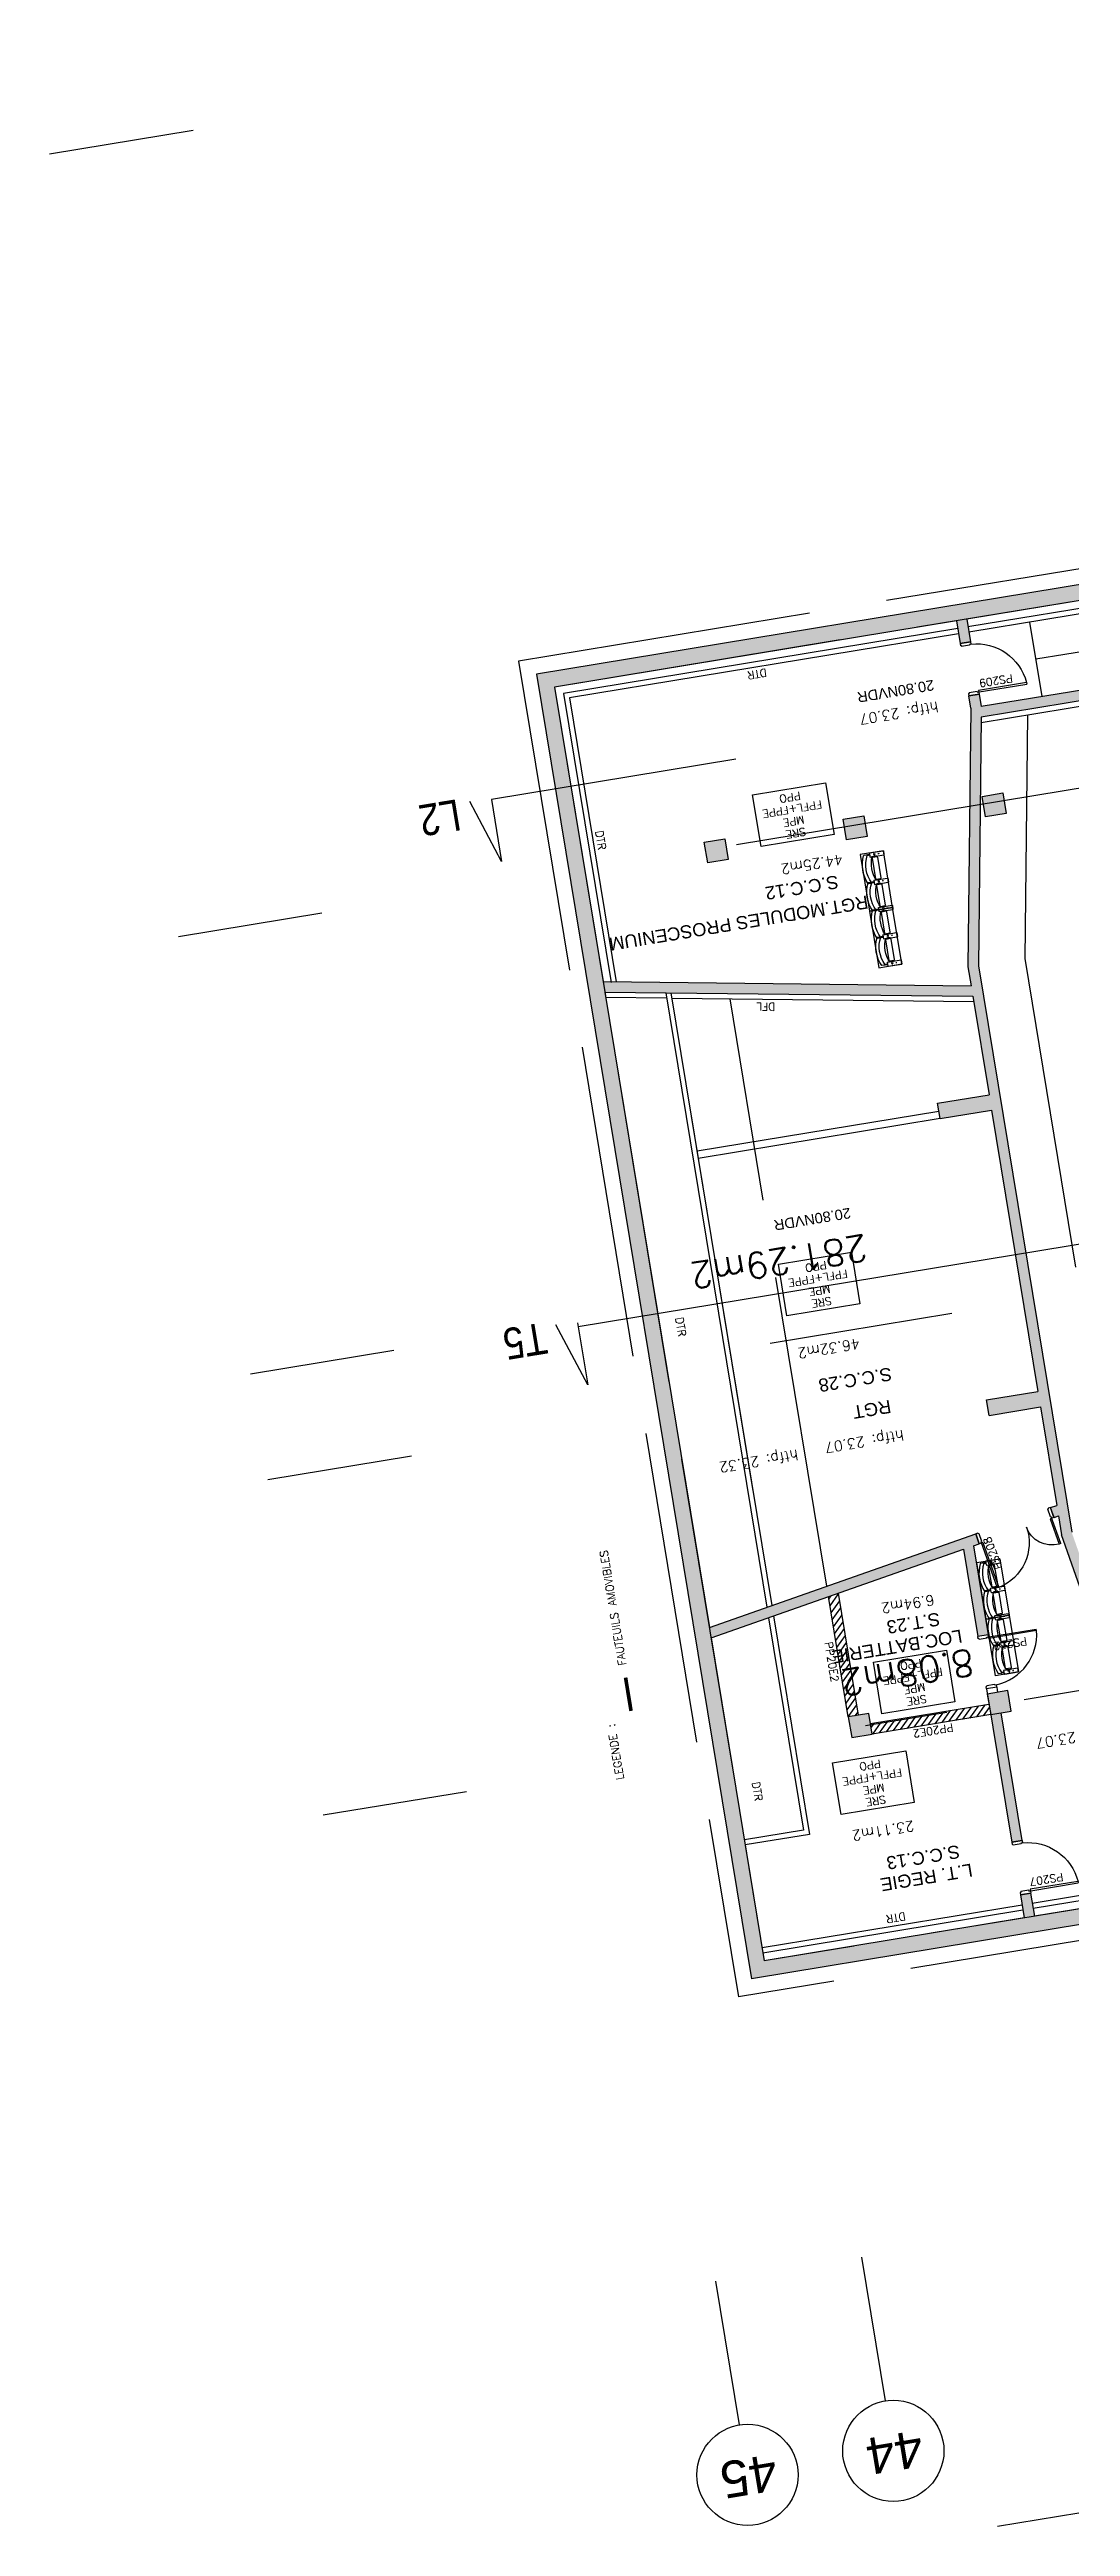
# Model space of a CAD drawing. Header units: millimetres. Extents: x 33242 to 33523, y 51624 to 51793.
# Drawn here: x 33245.82 to 33265.4, y 51623.87 to 51671.34 of the extents above; entities that cross this region are included whole.
import ezdxf
from ezdxf.enums import TextEntityAlignment as Align

# ---------------------------------------------------------------- set-up
doc = ezdxf.new("R2010")
doc.units = ezdxf.units.MM
doc.header["$LTSCALE"] = 0.5
for name, pattern in [('ACAD_ISO02W100', [15, 12, -3]), ('ACAD_ISO04W100', [30, 24, -3, 0, -3]), ('ACAD_ISO08W100', [36, 24, -3, 6, -3])]:
    doc.linetypes.add(name, pattern=pattern)
doc.layers.get('0').update_dxf_attribs({"linetype": 'CONTINUOUS'})
for name, color, linetype in [('-LEGENDE', 3, 'CONTINUOUS'), ('00-TRAMES-BAT', 7, 'ACAD_ISO08W100'), ('02-MURS-MACONNERIE', 241, 'CONTINUOUS'), ('02-MURS-PORTEUR', 1, 'CONTINUOUS'), ('02-MURS-POTEAU', 6, 'CONTINUOUS'), ('04-CLOISONS', 2, 'CONTINUOUS'), ('05-MEN-INT', 4, 'CONTINUOUS'), ('05-MEN-INT-NUM', 62, 'CONTINUOUS'), ('10-ANN-ALTITUDE', 152, 'CONTINUOUS'), ('10-ANN-HSP', 192, 'CONTINUOUS'), ('10-ANN-NOMPIECE', 3, 'CONTINUOUS'), ('10-ANN-NOMPIECE-CODE', 171, 'CONTINUOUS'), ('10-ANN-REPCOUPE', 1, 'CONTINUOUS'), ('10-ANN-SURF', 62, 'CONTINUOUS'), ('10-ANN-TEXTE', 3, 'CONTINUOUS'), ('14-HACH-MACONNERIE', 4, 'CONTINUOUS'), ('14-HACH-MURS', 253, 'CONTINUOUS'), ('14-HACH-POTEAU', 251, 'CONTINUOUS'), ('QG-ACCOUDOIRS', 12, 'CONTINUOUS'), ('QG-BLOCN', 12, 'CONTINUOUS'), ('QGI-AMO', 84, 'CONTINUOUS')]:
    doc.layers.add(name, color=color, linetype=linetype)
doc.styles.add('ANN', font='romans.shx')
doc.styles.add('HSP', font='romans.shx')
doc.styles.add('NDP', font='ARIAL.TTF', dxfattribs={"height": 0.2})
doc.styles.add('NIV', font='ARIAL.TTF', dxfattribs={"height": 0.2})
doc.styles.add('REPCOUP', font='ARIAL.TTF', dxfattribs={"width": 0.85, "height": 0.6})
doc.styles.add('ROMANS', font='romans.shx', dxfattribs={"height": 0.2})
doc.styles.get("Standard").update_dxf_attribs({"font": 'TXT.SHX'})
doc.styles.add('SURF', font='romans.shx', dxfattribs={"height": 0.5})
doc.styles.add('TRAME', font='ARIAL.TTF')
pattern_1 = [(234.35057367, (57785.36794, 108093.83487), (0.07739998702, -0.05551400283), [])]
pattern_2 = [(144.3506, (33261.98464, 51647.93362), (-0.3042616, 0.1205467), [1.27, -0.635]), (234.3506, (33261.98464, 51647.93362), (0.2495467, 0.2117383), [1.27, -0.635])]

# ---------------------------------------------------------------- blocks, each defined once
blk = doc.blocks.new('MVP9')
for p, q in [((0.075, 0.93), (0.045, 0.93)), ((0.045, -0.03), (0.045, 0.93)), ((0.075, 0.93), (0.075, 0)), ((0.075, 0), (0, 0)), ((0, 0), (0, -0.2)), ((0.975, 0), (0.975, -0.03)), ((1.02, 0), (0.975, 0)), ((0.045, -0.2), (0, -0.2)), ((0.06, -0.03), (0.045, -0.03)), ((0.06, -0.185), (0.045, -0.185)), ((0.045, -0.185), (0.045, -0.2)), ((0.06, -0.03), (0.06, -0.185)), ((0.975, -0.03), (0.96, -0.03)), ((0.96, -0.03), (0.96, -0.185)), ((0.975, -0.185), (0.96, -0.185)), ((0.975, -0.185), (0.975, -0.2)), ((1.02, -0.2), (0.975, -0.2)), ((1.02, 0), (1.02, -0.2))]:
    blk.add_line(p, q)
for centre, radius, start, end in [((0.175, 0), 0.83, 0, 0), ((-0.015, -0.057), 0.992, 3.3237, 84.7979)]:
    blk.add_arc(centre, radius, start, end)
blk = doc.blocks.new('SMP3')
blk.add_lwpolyline([(-1.367, 0), (0.052, 0), (0.052, -1.003), (-1.367, -1.003)], close=True)
at = {"style": 'ROMANS'}
for tag, p in [('PAROIS', (-0.643, -0.377)), ('SOLS', (-0.646, -0.148)), ('FAUX-PLAFONDS', (-0.651, -0.613)), ('FAUX-PLAFONDS', (-0.648, -0.842))]:
    blk.add_attdef(tag, text='', height=0.15, dxfattribs=at).set_placement(p, align=Align.MIDDLE)
blk = doc.blocks.new('MVP95')
for p, q in [((0.045, -0.03), (0.045, 0.915)), ((0.075, 0.915), (0.045, 0.915)), ((0.075, 0), (0.075, 0.915)), ((1.475, 0.515), (1.445, 0.515)), ((1.445, 0), (1.445, 0.515)), ((1.475, 0.515), (1.475, -0.03)), ((0, -0.2), (0, 0)), ((0.075, 0), (0, 0)), ((0.045, -0.2), (0, -0.2)), ((0.06, -0.03), (0.045, -0.03)), ((0.045, -0.2), (0.045, -0.185)), ((0.06, -0.185), (0.045, -0.185)), ((0.06, -0.185), (0.06, -0.03)), ((1.52, 0), (1.445, 0)), ((1.46, -0.03), (1.46, -0.185)), ((1.475, -0.03), (1.46, -0.03)), ((1.475, -0.185), (1.46, -0.185)), ((1.475, -0.185), (1.475, -0.2)), ((1.52, -0.2), (1.475, -0.2)), ((1.52, 0), (1.52, -0.2))]:
    blk.add_line(p, q)
for centre, radius, start, end in [((0.045, 0), 0.915, 359.9692, 88.1212), ((1.475, 0.001), 0.515, 93.3395, 180.0973)]:
    blk.add_arc(centre, radius, start, end)
blk = doc.blocks.new('F-NEC45')
for p, q in [((-3.8, 21), (-3.8, 22.6)), ((3.2, 21), (3.2, 22.6)), ((9.2, 27.5), (20.4, 27.5)), ((9.2, 27.5), (20.4, 27.5)), ((-3.8, -21), (-3.8, -22.6)), ((3.2, -21), (3.2, -22.6)), ((9.2, -27.5), (20.4, -27.5)), ((14.3, -27.5), (20.4, -27.5))]:
    blk.add_line(p, q)
blk.add_lwpolyline([(5.6, 20), (5.6, -20, -0.414214), (4.6, -21), (-4.4, -21, -0.414214), (-5.4, -20), (-5.4, 20, -0.414214), (-4.4, 21), (4.6, 21, -0.414214)], format="xyb", close=True)
for centre, radius, start, end in [((-3.5, 22.6), 0.302, 105.8047, 180), ((-0.3, 11.3), 12.1, 74.0589, 105.8047), ((2.9, 22.6), 0.302, 0, 74.0589), ((-47.4, 0), 57, 335.6745, 24.3254), ((14.3, 27), 0.5, 90, 207.9796), ((-36.6, 0), 57, 332.0204, 27.9796), ((20.4, 27), 0.5, 25.3554, 90), ((-36.6, 0), 63.5, 334.6446, 25.3554), ((-3.5, -22.6), 0.302, 180, 254.1953), ((-0.3, -11.3), 12.1, 254.1953, 285.9411), ((2.9, -22.6), 0.302, 285.9411, 0), ((14.3, -27), 0.5, 152.0204, 270), ((20.4, -27), 0.5, 270, 334.6446)]:
    blk.add_arc(centre, radius, start, end)
blk = doc.blocks.new('A-NEC45')
for p, q in [((-18, 3.5), (-18, -3.5)), ((8.7, 4), (-17.5, 4)), ((9.2, 3.5), (9.2, -3.5)), ((8.7, -4), (-17.5, -4))]:
    blk.add_line(p, q)
at = {"color": 7, "lineweight": -3}
for p, q in [((-9, 0), (-7, 0)), ((-8, -1), (-8, 1)), ((-2.1, 0), (2.1, 0)), ((0, -2.1), (0, 2.1)), ((11, 0), (13, 0)), ((12, -1), (12, 1))]:
    blk.add_line(p, q, dxfattribs=at)
for centre, radius, start, end in [((-17.5, 3.5), 0.5, 90, 180), ((8.7, 3.5), 0.5, 0, 90), ((-17.5, -3.5), 0.5, 180, 270), ((-6.9, 0), 14.2, 343.4955, 343.6694), ((8.7, -3.5), 0.5, 270, 0)]:
    blk.add_arc(centre, radius, start, end)

msp = doc.modelspace()

# ---------------------------------------------------------------- hatches: boundary and pattern name
at = {"layer": '14-HACH-MACONNERIE'}
h = msp.add_hatch(dxfattribs=at)
h.set_pattern_fill('ANSI31', color=256, scale=0.03, style=0)
h.set_pattern_definition(pattern_1)
h.paths.add_polyline_path([(33261.137, 51639.386), (33261.334, 51639.418), (33260.949, 51641.758), (33260.757, 51641.691)])
h = msp.add_hatch(dxfattribs=at)
h.set_pattern_fill('ANSI31', color=256, scale=0.03, style=0)
h.set_pattern_definition(pattern_1)
h.paths.add_polyline_path([(33261.596, 51639.056), (33263.866, 51639.43), (33263.837, 51639.602), (33261.568, 51639.229)])
h.paths.add_polyline_path([(33261.568, 51639.229), (33263.837, 51639.602), (33263.833, 51639.627), (33261.564, 51639.254)])
at = {"layer": '14-HACH-MURS'}
h = msp.add_hatch(color=256, dxfattribs=at)
h.paths.add_polyline_path([(33382.291, 51659.11), (33296.201, 51644.935), (33296.157, 51645.201), (33295.96, 51645.168), (33296.033, 51644.727), (33296.526, 51644.808), (33297.168, 51640.91), (33264.705, 51635.565), (33264.632, 51636.009), (33264.435, 51635.976), (33264.508, 51635.532), (33259.525, 51634.712), (33255.505, 51659.126), (33263.211, 51660.395), (33263.283, 51659.961), (33263.48, 51659.993), (33263.408, 51660.427), (33275.782, 51662.465), (33276.058, 51660.787), (33275.722, 51660.732), (33275.755, 51660.535), (33276.337, 51660.631), (33276.028, 51662.505), (33276.226, 51662.538), (33276.193, 51662.735), (33275.848, 51662.678), (33273.422, 51677.41), (33270.857, 51676.988), (33269.095, 51687.684), (33272.055, 51688.171), (33271.068, 51694.17), (33373.734, 51711.076)], flags=16)
h.paths.add_polyline_path([(33382.98, 51658.616), (33370.597, 51656.577), (33370.478, 51656.681), (33297.068, 51644.593), (33297.71, 51640.695), (33259.278, 51634.367), (33255.161, 51659.373), (33275.535, 51662.728), (33273.272, 51676.473), (33273.223, 51676.769), (33270.362, 51676.298), (33268.406, 51688.178), (33271.366, 51688.666), (33270.378, 51694.665), (33374.229, 51711.765)])
h = msp.add_hatch(color=256, dxfattribs=at)
h.paths.add_polyline_path([(33284.009, 51640.628), (33283.811, 51640.596), (33283.797, 51640.685), (33266.967, 51637.913), (33265.224, 51642.875), (33265.164, 51643.239), (33265.08, 51643.209), (33265.014, 51643.398), (33265.131, 51643.439), (33264.82, 51645.328), (33263.834, 51645.165), (33263.785, 51645.461), (33264.772, 51645.624), (33263.884, 51651.015), (33262.897, 51650.853), (33262.848, 51651.149), (33263.835, 51651.311), (33263.524, 51653.2), (33256.468, 51653.28), (33256.435, 51653.48), (33263.491, 51653.4), (33263.431, 51653.764), (33263.487, 51658.718), (33263.448, 51658.954), (33263.646, 51658.987), (33263.685, 51658.75), (33274.716, 51660.566), (33274.748, 51660.369), (33271.687, 51659.865), (33271.632, 51655.096), (33273.42, 51644.242), (33275.101, 51639.456), (33281.396, 51640.492), (33281.365, 51640.68), (33281.563, 51640.712), (33281.594, 51640.525), (33283.764, 51640.882), (33283.733, 51641.07), (33283.931, 51641.102)])
h.paths.add_polyline_path([(33274.9, 51639.423), (33267.1, 51638.138), (33265.419, 51642.925), (33263.631, 51653.779), (33263.685, 51658.547), (33271.486, 51659.832), (33271.432, 51655.081), (33273.225, 51644.193)], flags=16)
for points in [[(33263.816, 51640.962), (33263.619, 51640.93), (33263.344, 51642.6), (33258.506, 51640.901), (33258.473, 51641.101), (33263.579, 51642.894), (33263.646, 51642.705), (33263.536, 51642.667)], [(33264.466, 51637.015), (33264.269, 51636.983), (33263.866, 51639.43), (33264.063, 51639.462)]]:
    msp.add_hatch(color=256, dxfattribs=at).paths.add_polyline_path(points)
at = {"layer": '14-HACH-POTEAU'}
h = msp.add_hatch(color=256, dxfattribs=at)
h.paths.add_polyline_path([(33258.835, 51655.823), (33258.441, 51655.758), (33258.376, 51656.153), (33258.771, 51656.218)])
h.paths.add_polyline_path([(33261.5, 51656.262), (33261.105, 51656.197), (33261.04, 51656.592), (33261.435, 51656.657)])
h.paths.add_polyline_path([(33264.164, 51656.701), (33263.769, 51656.636), (33263.704, 51657.03), (33264.099, 51657.095)])
h.paths.add_polyline_path([(33266.828, 51657.139), (33266.433, 51657.074), (33266.368, 51657.469), (33266.763, 51657.534)])
h.paths.add_polyline_path([(33269.492, 51657.578), (33269.097, 51657.513), (33269.032, 51657.908), (33269.427, 51657.973)])
h.paths.add_polyline_path([(33272.156, 51658.017), (33271.761, 51657.952), (33271.696, 51658.346), (33272.091, 51658.411)])
h.paths.add_polyline_path([(33274.755, 51658.85), (33274.361, 51658.785), (33274.426, 51658.39), (33274.82, 51658.455)])
h = msp.add_hatch(color=256, dxfattribs=at)
h.paths.add_polyline_path([(33277.516, 51642.083), (33277.121, 51642.018), (33277.186, 51641.623), (33277.581, 51641.688)])
h.paths.add_polyline_path([(33274.852, 51641.644), (33274.457, 51641.579), (33274.522, 51641.185), (33274.917, 51641.25)])
h.paths.add_polyline_path([(33272.188, 51641.206), (33271.793, 51641.141), (33271.858, 51640.746), (33272.253, 51640.811)])
h.paths.add_polyline_path([(33269.524, 51640.767), (33269.129, 51640.702), (33269.194, 51640.307), (33269.589, 51640.372)])
h.paths.add_polyline_path([(33266.86, 51640.328), (33266.465, 51640.263), (33266.53, 51639.869), (33266.925, 51639.934)])
h.paths.add_polyline_path([(33264.196, 51639.89), (33263.801, 51639.825), (33263.866, 51639.43), (33264.261, 51639.495)])
h.paths.add_polyline_path([(33261.531, 51639.451), (33261.137, 51639.386), (33261.202, 51638.991), (33261.596, 51639.056)])
at = {"layer": 'QGI-AMO', "lineweight": -3}
h = msp.add_hatch(dxfattribs=at)
h.set_pattern_fill('HOUND', color=256, scale=0.05, angle=144.3506, style=0)
h.set_pattern_definition(pattern_2)
edge = h.paths.add_edge_path()
edge.add_line((33261.722, 51653.745), (33261.364, 51655.916))
edge = h.paths.add_edge_path()
edge.add_line((33262.166, 51653.818), (33261.808, 51655.989))
edge = h.paths.add_edge_path()
edge.add_line((33261.364, 51655.916), (33261.808, 51655.989))
edge = h.paths.add_edge_path()
edge.add_line((33261.722, 51653.745), (33262.166, 51653.818))
h.paths.add_polyline_path([(33262.39, 51654.274), (33262.167, 51655.629), (33261.929, 51655.589), (33262.152, 51654.235)], flags=9)
h = msp.add_hatch(dxfattribs=at)
h.set_pattern_fill('HOUND', color=256, scale=0.05, angle=144.3506, style=0)
h.set_pattern_definition(pattern_2)
edge = h.paths.add_edge_path()
edge.add_line((33263.599, 51642.345), (33263.956, 51640.174))
edge = h.paths.add_edge_path()
edge.add_line((33264.043, 51642.418), (33264.4, 51640.247))
edge = h.paths.add_edge_path()
edge.add_line((33263.956, 51640.174), (33264.4, 51640.247))
edge = h.paths.add_edge_path()
edge.add_line((33263.599, 51642.345), (33264.043, 51642.418))
h.paths.add_polyline_path([(33264.625, 51640.703), (33264.402, 51642.058), (33264.163, 51642.019), (33264.387, 51640.664)], flags=9)

# ---------------------------------------------------------------- linework, layer by layer
at = {"layer": '-LEGENDE'}
msp.add_line((33263.12, 51647.117), (33259.64, 51646.544), dxfattribs=at)
at = {"layer": '00-TRAMES-BAT'}
for p, q in [((33356.51, 51672.16), (33258.992, 51656.102)), ((33382.914, 51659.21), (33261.469, 51639.213)), ((33385.44, 51643.867), (33263.996, 51623.869))]:
    msp.add_line(p, q, dxfattribs=at)
at = {"layer": '00-TRAMES-BAT', "color": 3}
for p, q in [((33248.577, 51669.792), (33245.825, 51669.339)), ((33251.047, 51654.794), (33248.294, 51654.341)), ((33252.427, 51646.411), (33249.675, 51645.957)), ((33252.761, 51644.386), (33250.008, 51643.933)), ((33253.82, 51637.953), (33251.067, 51637.5))]:
    msp.add_line(p, q, dxfattribs=at)
at = {"layer": '00-TRAMES-BAT', "color": 3, "linetype": 'Continuous'}
for p, q in [((33261.39, 51629.028), (33261.843, 51626.275)), ((33258.594, 51628.568), (33259.047, 51625.815))]:
    msp.add_line(p, q, dxfattribs=at)
for centre in [(33262, 51625.318), (33259.205, 51624.858)]:
    msp.add_circle(centre, 0.97, dxfattribs=at)
at = {"layer": '02-MURS-MACONNERIE'}
for p, q in [((33261.137, 51639.386), (33260.757, 51641.691)), ((33261.334, 51639.418), (33260.949, 51641.758)), ((33263.833, 51639.627), (33261.564, 51639.254)), ((33263.866, 51639.43), (33261.596, 51639.056))]:
    msp.add_line(p, q, dxfattribs=at)
at = {"layer": '02-MURS-PORTEUR', "color": 8, "linetype": 'ACAD_ISO02W100'}
for p, q in [((33275.191, 51662.976), (33254.816, 51659.621)), ((33275.782, 51662.465), (33255.505, 51659.126)), ((33263.684, 51658.446), (33271.485, 51659.73)), ((33254.816, 51659.621), (33259.031, 51634.022)), ((33255.505, 51659.126), (33259.525, 51634.712)), ((33264.572, 51658.592), (33264.519, 51653.925)), ((33264.519, 51653.925), (33266.307, 51643.071)), ((33260.724, 51641.891), (33258.87, 51653.152)), ((33297.858, 51640.416), (33259.031, 51634.022)), ((33283.443, 51638.65), (33259.525, 51634.712))]:
    msp.add_line(p, q, dxfattribs=at)
at = {"layer": '02-MURS-PORTEUR'}
for p, q in [((33275.535, 51662.728), (33255.161, 51659.373)), ((33275.782, 51662.465), (33263.408, 51660.427)), ((33263.211, 51660.395), (33255.505, 51659.126)), ((33263.211, 51660.395), (33263.283, 51659.961)), ((33263.408, 51660.427), (33263.48, 51659.993)), ((33274.716, 51660.566), (33263.685, 51658.75)), ((33263.283, 51659.961), (33263.48, 51659.993)), ((33271.486, 51659.832), (33263.685, 51658.547)), ((33255.161, 51659.373), (33259.278, 51634.367)), ((33255.505, 51659.126), (33256.435, 51653.48)), ((33263.448, 51658.954), (33263.646, 51658.987)), ((33263.487, 51658.718), (33263.448, 51658.954)), ((33263.646, 51658.987), (33263.685, 51658.75)), ((33263.487, 51658.718), (33263.431, 51653.764)), ((33263.685, 51658.547), (33263.631, 51653.779)), ((33263.431, 51653.764), (33263.491, 51653.4)), ((33263.631, 51653.779), (33265.419, 51642.925)), ((33256.435, 51653.48), (33263.491, 51653.4)), ((33256.468, 51653.28), (33258.473, 51641.101)), ((33256.468, 51653.28), (33263.524, 51653.2)), ((33263.524, 51653.2), (33263.835, 51651.311)), ((33262.848, 51651.149), (33263.835, 51651.311)), ((33262.897, 51650.853), (33262.848, 51651.149)), ((33262.897, 51650.853), (33263.884, 51651.015)), ((33263.884, 51651.015), (33264.772, 51645.624)), ((33263.785, 51645.461), (33264.772, 51645.624)), ((33263.834, 51645.165), (33263.785, 51645.461)), ((33263.834, 51645.165), (33264.82, 51645.328)), ((33264.82, 51645.328), (33265.131, 51643.439)), ((33265.08, 51643.209), (33265.013, 51643.398)), ((33265.014, 51643.398), (33265.131, 51643.439)), ((33265.08, 51643.209), (33265.164, 51643.239)), ((33265.164, 51643.239), (33265.224, 51642.875)), ((33258.473, 51641.101), (33263.579, 51642.894)), ((33258.506, 51640.901), (33263.344, 51642.6)), ((33263.344, 51642.6), (33263.619, 51640.93)), ((33263.536, 51642.667), (33263.646, 51642.705)), ((33263.536, 51642.667), (33263.816, 51640.962)), ((33263.646, 51642.706), (33263.579, 51642.894)), ((33266.967, 51637.913), (33265.224, 51642.875)), ((33258.506, 51640.901), (33259.525, 51634.712)), ((33297.71, 51640.695), (33259.278, 51634.367)), ((33263.816, 51640.962), (33263.619, 51640.93)), ((33263.982, 51639.956), (33263.785, 51639.923)), ((33263.785, 51639.923), (33264.269, 51636.983)), ((33263.982, 51639.956), (33263.998, 51639.857)), ((33264.063, 51639.462), (33264.466, 51637.015)), ((33284.114, 51638.761), (33264.705, 51635.565)), ((33264.269, 51636.983), (33264.466, 51637.015)), ((33264.435, 51635.976), (33264.632, 51636.009)), ((33264.435, 51635.976), (33264.508, 51635.532)), ((33264.632, 51636.009), (33264.705, 51635.565)), ((33264.508, 51635.532), (33259.525, 51634.712))]:
    msp.add_line(p, q, dxfattribs=at)
at = {"layer": '02-MURS-PORTEUR', "color": 4, "linetype": 'ACAD_ISO04W100'}
msp.add_line((33274.598, 51661.282), (33264.731, 51659.657), dxfattribs=at)
at = {"layer": '02-MURS-PORTEUR', "color": 4}
msp.add_line((33264.613, 51660.372), (33264.849, 51658.942), dxfattribs=at)
at = {"layer": '02-MURS-POTEAU'}
for points in [[(33264.164, 51656.701), (33263.769, 51656.636), (33263.704, 51657.03), (33264.099, 51657.095)], [(33261.5, 51656.262), (33261.105, 51656.197), (33261.04, 51656.592), (33261.435, 51656.657)], [(33258.835, 51655.823), (33258.441, 51655.758), (33258.376, 51656.153), (33258.771, 51656.218)], [(33264.196, 51639.89), (33263.801, 51639.825), (33263.866, 51639.43), (33264.261, 51639.495)], [(33261.531, 51639.451), (33261.137, 51639.386), (33261.202, 51638.991), (33261.596, 51639.056)]]:
    msp.add_lwpolyline(points, close=True, dxfattribs=at)
at = {"layer": '04-CLOISONS'}
for p, q in [((33275.806, 51662.317), (33263.431, 51660.279)), ((33275.822, 51662.218), (33263.447, 51660.18)), ((33263.234, 51660.247), (33255.678, 51659.002)), ((33263.25, 51660.148), (33255.793, 51658.92)), ((33255.678, 51659.002), (33256.59, 51653.461)), ((33255.793, 51658.92), (33256.689, 51653.477)), ((33256.485, 51653.179), (33257.652, 51653.166)), ((33257.636, 51653.266), (33259.575, 51641.488)), ((33257.737, 51653.265), (33259.671, 51641.522)), ((33257.754, 51653.165), (33263.541, 51653.099)), ((33258.107, 51651.02), (33259.309, 51643.718)), ((33262.874, 51650.991), (33258.237, 51650.227)), ((33262.897, 51650.853), (33258.26, 51650.089)), ((33259.608, 51641.288), (33260.278, 51637.218)), ((33259.704, 51641.321), (33260.393, 51637.135)), ((33284.073, 51639.007), (33264.664, 51635.811)), ((33284.089, 51638.909), (33264.681, 51635.713)), ((33260.278, 51637.218), (33259.144, 51637.031)), ((33260.393, 51637.135), (33259.16, 51636.932)), ((33264.467, 51635.779), (33259.485, 51634.959)), ((33264.483, 51635.68), (33259.501, 51634.86))]:
    msp.add_line(p, q, dxfattribs=at)
at = {"layer": '10-ANN-REPCOUPE'}
for p, q in [((33258.982, 51657.741), (33254.294, 51656.969)), ((33254.49, 51655.779), (33253.882, 51656.933)), ((33254.294, 51656.969), (33254.49, 51655.779)), ((33298.352, 51653.842), (33255.959, 51646.861)), ((33256.142, 51645.749), (33255.533, 51646.903)), ((33255.946, 51646.939), (33256.142, 51645.749))]:
    msp.add_line(p, q, dxfattribs=at)
at = {"layer": 'QGI-AMO', "lineweight": -3}
for points in [[(33261.364, 51655.916), (33261.543, 51654.83), (33261.987, 51654.903), (33261.809, 51655.989)], [(33261.543, 51654.83), (33261.722, 51653.745), (33262.166, 51653.818), (33261.987, 51654.903)], [(33263.777, 51641.26), (33263.599, 51642.345), (33264.043, 51642.418), (33264.222, 51641.333)], [(33263.956, 51640.174), (33263.777, 51641.26), (33264.222, 51641.333), (33264.401, 51640.247)]]:
    msp.add_lwpolyline(points, close=True, dxfattribs=at)
at = {"layer": 'QGI-AMO', "linetype": 'ACAD_ISO02W100', "const_width": 0.07}
msp.add_lwpolyline([(33256.972, 51639.5), (33256.867, 51640.139)], dxfattribs=at)

# ---------------------------------------------------------------- block references
at = {"layer": '05-MEN-INT', "xscale": -1}
for name, p, rotation in [('MVP9', (33263.646, 51658.987), 279.350573668281), ('MVP95', (33263.646, 51642.705), 199.4119668119866), ('MVP9', (33264.634, 51636.009), 279.350573668281)]:
    msp.add_blockref(name, p, dxfattribs=dict(at, rotation=rotation))
at = {"layer": '05-MEN-INT', "rotation": 279.3505736614964}
msp.add_blockref('MVP9', (33263.816, 51640.962), dxfattribs=at)
at = {"layer": '10-ANN-TEXTE'}
ref = msp.add_blockref('SMP3', (33259.516, 51656.076), dxfattribs=dict(at, rotation=189.350573668281))
ref.add_attrib('SOLS', 'SRE', dxfattribs={"layer": '0', "height": 0.15, "rotation": 189.3506, "style": 'ANN'}).set_placement((33260.129, 51656.326), align=Align.MIDDLE)
ref.add_attrib('PAROIS', 'MPE', dxfattribs={"layer": '0', "height": 0.15, "rotation": 189.3506, "style": 'ANN'}).set_placement((33260.089, 51656.552), align=Align.MIDDLE)
ref.add_attrib('FAUX-PLAFONDS', 'FPFL+FPPE', dxfattribs={"layer": '0', "height": 0.15, "rotation": 189.3506, "style": 'ANN'}).set_placement((33260.059, 51656.786), align=Align.MIDDLE)
ref.add_attrib('FAUX-PLAFONDS', 'PPO', dxfattribs={"layer": '0', "height": 0.15, "rotation": 189.3506, "style": 'ANN'}).set_placement((33260.019, 51657.012), align=Align.MIDDLE)
ref = msp.add_blockref('SMP3', (33260.012, 51647.082), dxfattribs=dict(at, rotation=189.350573668281))
ref.add_attrib('SOLS', 'SRE', dxfattribs={"layer": '0', "height": 0.15, "rotation": 189.3506, "style": 'ANN'}).set_placement((33260.625, 51647.333), align=Align.MIDDLE)
ref.add_attrib('PAROIS', 'MPE', dxfattribs={"layer": '0', "height": 0.15, "rotation": 189.3506, "style": 'ANN'}).set_placement((33260.585, 51647.559), align=Align.MIDDLE)
ref.add_attrib('FAUX-PLAFONDS', 'FPFL+FPPE', dxfattribs={"layer": '0', "height": 0.15, "rotation": 189.3506, "style": 'ANN'}).set_placement((33260.555, 51647.793), align=Align.MIDDLE)
ref.add_attrib('FAUX-PLAFONDS', 'PPO', dxfattribs={"layer": '0', "height": 0.15, "rotation": 189.3506, "style": 'ANN'}).set_placement((33260.515, 51648.019), align=Align.MIDDLE)
ref = msp.add_blockref('SMP3', (33261.833, 51639.454), dxfattribs=dict(at, rotation=189.350573668281))
ref.add_attrib('SOLS', 'SRE', dxfattribs={"layer": '0', "height": 0.15, "rotation": 189.3506, "style": 'ANN'}).set_placement((33262.446, 51639.704), align=Align.MIDDLE)
ref.add_attrib('PAROIS', 'MPE', dxfattribs={"layer": '0', "height": 0.15, "rotation": 189.3506, "style": 'ANN'}).set_placement((33262.406, 51639.93), align=Align.MIDDLE)
ref.add_attrib('FAUX-PLAFONDS', 'FPFL+FPPE', dxfattribs={"layer": '0', "height": 0.15, "rotation": 189.3506, "style": 'ANN'}).set_placement((33262.376, 51640.164), align=Align.MIDDLE)
ref.add_attrib('FAUX-PLAFONDS', 'PPO', dxfattribs={"layer": '0', "height": 0.15, "rotation": 189.3506, "style": 'ANN'}).set_placement((33262.336, 51640.39), align=Align.MIDDLE)
ref = msp.add_blockref('SMP3', (33261.051, 51637.525), dxfattribs=dict(at, rotation=189.350573668281))
ref.add_attrib('SOLS', 'SRE', dxfattribs={"layer": '0', "height": 0.15, "rotation": 189.3506, "style": 'ANN'}).set_placement((33261.664, 51637.776), align=Align.MIDDLE)
ref.add_attrib('PAROIS', 'MPE', dxfattribs={"layer": '0', "height": 0.15, "rotation": 189.3506, "style": 'ANN'}).set_placement((33261.624, 51638.002), align=Align.MIDDLE)
ref.add_attrib('FAUX-PLAFONDS', 'FPFL+FPPE', dxfattribs={"layer": '0', "height": 0.15, "rotation": 189.3506, "style": 'ANN'}).set_placement((33261.594, 51638.236), align=Align.MIDDLE)
ref.add_attrib('FAUX-PLAFONDS', 'PPO', dxfattribs={"layer": '0', "height": 0.15, "rotation": 189.3506, "style": 'ANN'}).set_placement((33261.554, 51638.462), align=Align.MIDDLE)
at = {"layer": 'QG-ACCOUDOIRS', "lineweight": -3, "extrusion": (0, 0, -1), "xscale": 0.01000000000203727, "yscale": 0.00999999999877081, "zscale": -0.01, "rotation": 350.6494263323001}
for p in [(-33261.637, 51655.92), (-33261.723, 51655.397), (-33261.809, 51654.874), (-33261.895, 51654.351), (-33261.981, 51653.828)]:
    msp.add_blockref('A-NEC45', p, dxfattribs=at)
at = {"layer": 'QG-ACCOUDOIRS', "lineweight": -3, "xscale": 0.01000000000203727, "yscale": 0.009999999998770808, "zscale": 0.01, "rotation": 189.3505736711652}
for p in [(33263.872, 51642.349), (33263.958, 51641.826), (33264.044, 51641.303), (33264.13, 51640.78), (33264.216, 51640.258)]:
    msp.add_blockref('A-NEC45', p, dxfattribs=at)
at = {"layer": 'QG-BLOCN', "lineweight": -3, "extrusion": (0, 0, -1), "xscale": 0.01000000000203727, "yscale": 0.00999999999877081, "zscale": -0.01, "rotation": 350.6494263323001}
for p in [(-33261.68, 51655.658), (-33261.766, 51655.136), (-33261.852, 51654.613), (-33261.938, 51654.09)]:
    msp.add_blockref('F-NEC45', p, dxfattribs=at)
at = {"layer": 'QG-BLOCN', "lineweight": -3, "xscale": 0.01000000000203727, "yscale": 0.009999999998770808, "zscale": 0.01, "rotation": 189.3505736711652}
for p in [(33263.915, 51642.088), (33264.001, 51641.565), (33264.087, 51641.042), (33264.173, 51640.519)]:
    msp.add_blockref('F-NEC45', p, dxfattribs=at)

# ---------------------------------------------------------------- texts
at = {"layer": '00-TRAMES-BAT', "color": 3, "linetype": 'Continuous', "style": 'TRAME'}
for s, p in [('44', (33262.507, 51625.722)), ('45', (33259.712, 51625.262))]:
    msp.add_text(s, height=0.7, rotation=189.3506, dxfattribs=at).set_placement(p)
at = {"layer": '05-MEN-INT-NUM', "style": 'ANN'}
for s, rotation, p in [('PS209', 189.3506, (33263.955, 51659.319)), ('PS208', 110.7487, (33263.974, 51642.55)), ('PS232', 189.3506, (33264.227, 51640.863)), ('PS207', 189.3506, (33264.921, 51636.344))]:
    msp.add_text(s, height=0.15, rotation=rotation, dxfattribs=at).set_placement(p, align=Align.CENTER)
at = {"layer": '10-ANN-ALTITUDE', "style": 'NIV'}
for p in [(33262.763, 51659.265), (33261.166, 51649.146)]:
    msp.add_text('20.80NVDR', height=0.2, rotation=189.3506, dxfattribs=at).set_placement(p)
at = {"layer": '10-ANN-HSP', "style": 'HSP'}
for s, p in [('htfp: 23.07', (33262.845, 51658.848)), ('htfp: 23.32', (33260.157, 51644.51)), ('htfp: 23.07', (33262.181, 51644.887)), ('htfp: 23.07', (33266.227, 51639.221))]:
    msp.add_text(s, height=0.2, rotation=189.3506, dxfattribs=at).set_placement(p)
at = {"layer": '10-ANN-NOMPIECE', "style": 'NDP'}
for s, p in [('RGT.MODULES PROSCENIUM', (33261.495, 51655.132)), ('RGT', (33261.934, 51645.464)), ('LOC.BATTERIE', (33263.297, 51641.063)), ('L.T. REGIE', (33263.495, 51636.577))]:
    msp.add_text(s, height=0.25, rotation=189.3506, dxfattribs=at).set_placement(p)
at = {"layer": '10-ANN-NOMPIECE-CODE', "style": 'NDP'}
for s, p in [('S.C.C.12', (33260.926, 51655.52)), ('S.C.C.28', (33261.949, 51646.087)), ('S.T.23', (33262.872, 51641.39)), ('S.C.C.13', (33263.252, 51636.933))]:
    msp.add_text(s, height=0.25, rotation=189.3506, dxfattribs=at).set_placement(p)
at = {"layer": '10-ANN-REPCOUPE', "style": 'REPCOUP', "width": 0.85}
for s, p in [('L2', (33253.65, 51656.98)), ('T5', (33255.302, 51646.95))]:
    msp.add_text(s, height=0.6, rotation=189.3506, dxfattribs=at).set_placement(p)
at = {"layer": '10-ANN-SURF', "style": 'SURF'}
for s, height, p in [('44.25m2', 0.2, (33261.016, 51655.924)), ('281.29m2', 0.5, (33261.458, 51648.635)), ('46.32m2', 0.2, (33261.339, 51646.642)), ('6.94m2', 0.2, (33262.77, 51641.731)), ('8.08m2', 0.5, (33263.498, 51640.691)), ('23.11m2', 0.2, (33262.381, 51637.401))]:
    msp.add_text(s, height=height, rotation=189.3506, dxfattribs=at).set_placement(p)
at = {"layer": '10-ANN-TEXTE', "style": 'ANN'}
for s, rotation, p in [('DTR', 189.3506, (33259.376, 51659.448)), ('DTR', 279.3506, (33256.316, 51656.178)), ('DFL', 179.3506, (33259.557, 51653.074)), ('DTR', 279.3506, (33257.852, 51646.851)), ('PP20E2', 279.3506, (33260.746, 51640.429)), ('PP20E2', 189.3506, (33262.753, 51639.198)), ('DTR', 279.3506, (33259.318, 51637.947)), ('DTR', 189.3506, (33262.036, 51635.612))]:
    msp.add_text(s, height=0.15, rotation=rotation, dxfattribs=at).set_placement(p, align=Align.CENTER)
at = {"layer": 'QGI-AMO', "color": 7, "linetype": 'Continuous'}
for s, p in [('FAUTEUILS AMOVIBLES', (33256.881, 51640.383)), ('LEGENDE :', (33256.836, 51638.193))]:
    msp.add_text(s, height=0.15, rotation=99.3506, dxfattribs=at).set_placement(p)

doc.saveas('drawing.dxf')
